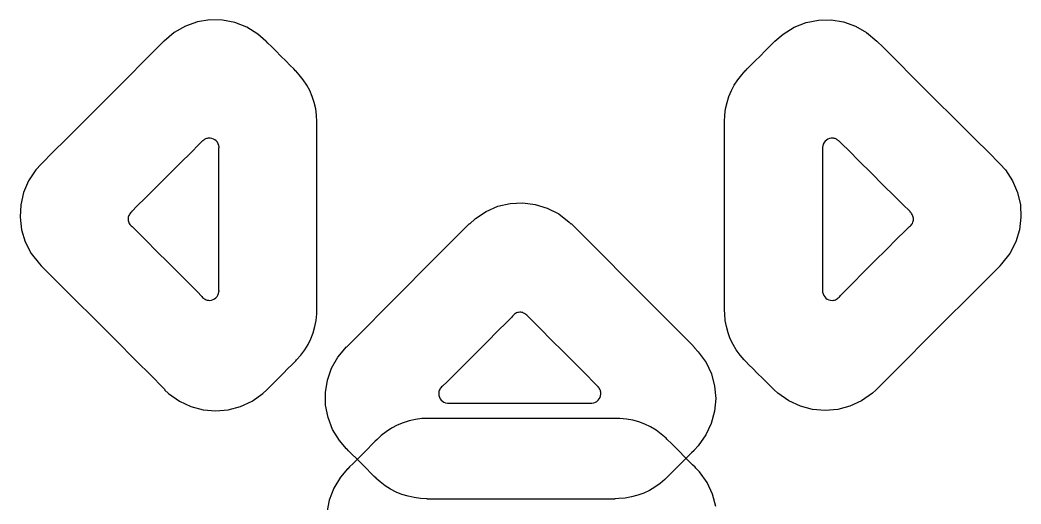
# Model space of a CAD drawing. Extents: x 1 to 47.7, y 0.2 to 35.
# Drawn here: x 9.665 to 11.332, y 12.569 to 13.375 of the extents above; entities that cross this region are included whole.
import ezdxf

# ---------------------------------------------------------------- set-up
doc = ezdxf.new("R2010")
doc.units = 0
doc.header["$MEASUREMENT"] = 0
for name, color, linetype in [('4_1__5U__UP_TO_TWO_IO_BOAR', 7, 'CONTINUOUS'), ('4_2__5U__FRONT_PANEL_W_24_', 7, 'CONTINUOUS'), ('5_1___24__TARGET_LEDS___12', 7, 'CONTINUOUS')]:
    doc.layers.add(name, color=color, linetype=linetype)

msp = doc.modelspace()

# ---------------------------------------------------------------- linework, layer by layer
at = {"layer": '4_1__5U__UP_TO_TWO_IO_BOAR'}
for points in [[(9.7001, 12.9656), (9.7075, 12.9583), (9.7272, 12.9385), (9.7557, 12.91), (9.7893, 12.8765), (9.8243, 12.8415), (9.8571, 12.8086), (9.8841, 12.7816), (9.9017, 12.764), (9.9065, 12.7592), (9.9065, 12.7592), (9.9064, 12.7592), (9.9063, 12.7592), (9.9061, 12.7592), (9.906, 12.7592), (9.9059, 12.7592), (9.9058, 12.7592), (9.9057, 12.7592), (9.9123, 12.7531), (9.9302, 12.7403), (9.9496, 12.7311), (9.97, 12.7257), (9.9909, 12.7238), (10.0118, 12.7257), (10.0322, 12.7311), (10.0516, 12.7403), (10.0695, 12.7531), (10.0761, 12.7592), (10.0761, 12.7592), (10.0761, 12.7592), (10.0761, 12.7592), (10.0761, 12.7592), (10.0761, 12.7592), (10.0761, 12.7592), (10.0761, 12.7592), (10.0761, 12.7592), (10.0772, 12.7604), (10.0813, 12.7644), (10.0876, 12.7707), (10.0952, 12.7784), (10.1034, 12.7865), (10.1112, 12.7943), (10.1178, 12.8009), (10.1224, 12.8055), (10.1241, 12.8072), (10.1241, 12.8072), (10.1241, 12.8072), (10.1241, 12.8072), (10.1241, 12.8072), (10.1241, 12.8072), (10.1241, 12.8072), (10.1241, 12.8072), (10.1241, 12.8072), (10.1256, 12.8088), (10.1327, 12.8168), (10.139, 12.8254), (10.1446, 12.8345), (10.1493, 12.8441), (10.1531, 12.854), (10.156, 12.8643), (10.1581, 12.8748), (10.1591, 12.8855), (10.1593, 12.892), (10.1593, 12.892), (10.1593, 12.892), (10.1593, 12.892), (10.1593, 12.892), (10.1593, 12.892), (10.1593, 12.892), (10.1593, 12.892), (10.1593, 12.892), (10.1593, 12.8962), (10.1593, 12.9194), (10.1593, 12.958), (10.1593, 13.0066), (10.1593, 13.0595), (10.1593, 13.1114), (10.1593, 13.1566), (10.1593, 13.1897), (10.1593, 13.2052), (10.1593, 13.2056), (10.1593, 13.2056), (10.1593, 13.2056), (10.1593, 13.2056), (10.1593, 13.2056), (10.1593, 13.2056), (10.1593, 13.2056), (10.1593, 13.2056), (10.1593, 13.2056), (10.1588, 13.2165), (10.1574, 13.2271), (10.155, 13.2376), (10.1517, 13.2477), (10.1475, 13.2575), (10.1425, 13.2668), (10.1366, 13.2757), (10.13, 13.2841), (10.1241, 13.2904), (10.1241, 13.2904), (10.1241, 13.2904), (10.1241, 13.2904), (10.1241, 13.2904), (10.1241, 13.2904), (10.1241, 13.2904), (10.1241, 13.2904), (10.1241, 13.2904), (10.1238, 13.2907), (10.1207, 13.2938), (10.115, 13.2995), (10.1076, 13.3069), (10.0993, 13.3152), (10.091, 13.3236), (10.0836, 13.331), (10.0779, 13.3367), (10.0748, 13.3397), (10.0745, 13.34), (10.0745, 13.34), (10.0745, 13.34), (10.0745, 13.34), (10.0745, 13.34), (10.0745, 13.34), (10.0745, 13.34), (10.0745, 13.34), (10.0745, 13.34), (10.061, 13.3517), (10.0424, 13.3631), (10.0226, 13.3708), (10.0019, 13.3748), (9.981, 13.3752), (9.9604, 13.3719), (9.9404, 13.3649), (9.9218, 13.3543), (9.9049, 13.34), (9.9049, 13.34), (9.9049, 13.34), (9.9049, 13.34), (9.9049, 13.34), (9.9049, 13.34), (9.9049, 13.34), (9.9049, 13.34), (9.9049, 13.34), (9.9046, 13.3397), (9.8945, 13.3297), (9.8729, 13.308), (9.8434, 13.2785), (9.8095, 13.2446), (9.7749, 13.21), (9.7432, 13.1783), (9.718, 13.1531), (9.7028, 13.138), (9.7001, 13.1352), (9.7001, 13.1352), (9.7001, 13.1352), (9.7001, 13.1352), (9.7001, 13.1352), (9.7001, 13.1352), (9.7001, 13.1352), (9.7001, 13.1352), (9.7001, 13.1352), (9.6911, 13.1254), (9.679, 13.1073), (9.6706, 13.0879), (9.6659, 13.0674), (9.6648, 13.0466), (9.6673, 13.0257), (9.6736, 13.0055), (9.6834, 12.9864), (9.697, 12.9689), (9.7001, 12.9656), (9.7001, 12.9656), (9.7001, 12.9656), (9.7001, 12.9656), (9.7001, 12.9656), (9.7001, 12.9656), (9.7001, 12.9656), (9.7001, 12.9656)], [(11.2977, 12.9656), (11.2903, 12.9583), (11.2706, 12.9385), (11.2421, 12.91), (11.2085, 12.8765), (11.1735, 12.8415), (11.1407, 12.8086), (11.1137, 12.7816), (11.0961, 12.764), (11.0913, 12.7592), (11.0913, 12.7592), (11.0913, 12.7592), (11.0913, 12.7592), (11.0913, 12.7592), (11.0913, 12.7592), (11.0913, 12.7592), (11.0913, 12.7592), (11.0913, 12.7592), (11.0847, 12.7532), (11.0668, 12.7406), (11.0474, 12.7316), (11.027, 12.7262), (11.0061, 12.7244), (10.9852, 12.7262), (10.9648, 12.7316), (10.9454, 12.7406), (10.9275, 12.7532), (10.9209, 12.7592), (10.9209, 12.7592), (10.9209, 12.7592), (10.9209, 12.7592), (10.9209, 12.7592), (10.9209, 12.7592), (10.9209, 12.7592), (10.9209, 12.7592), (10.9209, 12.7592), (10.9198, 12.7604), (10.9157, 12.7644), (10.9094, 12.7707), (10.9018, 12.7784), (10.8936, 12.7865), (10.8858, 12.7943), (10.8792, 12.8009), (10.8746, 12.8055), (10.8729, 12.8072), (10.8729, 12.8072), (10.8729, 12.8072), (10.8729, 12.8072), (10.8729, 12.8072), (10.8729, 12.8072), (10.8729, 12.8072), (10.8729, 12.8072), (10.8729, 12.8072), (10.8714, 12.8088), (10.8643, 12.8168), (10.8581, 12.8254), (10.8527, 12.8345), (10.8481, 12.8441), (10.8444, 12.854), (10.8416, 12.8643), (10.8397, 12.8748), (10.8387, 12.8855), (10.8385, 12.892), (10.8385, 12.892), (10.8385, 12.892), (10.8385, 12.892), (10.8385, 12.892), (10.8385, 12.892), (10.8385, 12.892), (10.8385, 12.892), (10.8385, 12.892), (10.8385, 12.8962), (10.8385, 12.9194), (10.8385, 12.958), (10.8385, 13.0066), (10.8385, 13.0595), (10.8385, 13.1114), (10.8385, 13.1566), (10.8385, 13.1897), (10.8385, 13.2052), (10.8385, 13.2056), (10.8385, 13.2056), (10.8385, 13.2056), (10.8385, 13.2056), (10.8385, 13.2056), (10.8385, 13.2056), (10.8385, 13.2056), (10.8385, 13.2056), (10.8385, 13.2056), (10.839, 13.2165), (10.8403, 13.2271), (10.8426, 13.2376), (10.8458, 13.2477), (10.8498, 13.2575), (10.8547, 13.2668), (10.8605, 13.2757), (10.8671, 13.2841), (10.8729, 13.2904), (10.8729, 13.2904), (10.8729, 13.2904), (10.8729, 13.2904), (10.8729, 13.2904), (10.8729, 13.2904), (10.8729, 13.2904), (10.8729, 13.2904), (10.8729, 13.2904), (10.8732, 13.2907), (10.8763, 13.2938), (10.882, 13.2995), (10.8894, 13.3069), (10.8977, 13.3152), (10.906, 13.3236), (10.9135, 13.331), (10.9191, 13.3367), (10.9222, 13.3397), (10.9225, 13.34), (10.9225, 13.34), (10.9225, 13.34), (10.9225, 13.34), (10.9225, 13.34), (10.9225, 13.34), (10.9225, 13.34), (10.9225, 13.34), (10.9225, 13.34), (10.9361, 13.3517), (10.9546, 13.3631), (10.9744, 13.3708), (10.9951, 13.3748), (11.016, 13.3752), (11.0366, 13.3719), (11.0566, 13.3649), (11.0752, 13.3543), (11.0921, 13.34), (11.0921, 13.34), (11.0921, 13.34), (11.0921, 13.34), (11.0921, 13.34), (11.0921, 13.34), (11.0921, 13.34), (11.0921, 13.34), (11.0921, 13.34), (11.0924, 13.3397), (11.1025, 13.3297), (11.1242, 13.308), (11.1539, 13.2785), (11.1879, 13.2446), (11.2226, 13.21), (11.2545, 13.1783), (11.2798, 13.1531), (11.295, 13.138), (11.2977, 13.1352), (11.2977, 13.1352), (11.2977, 13.1352), (11.2977, 13.1352), (11.2977, 13.1352), (11.2977, 13.1352), (11.2977, 13.1352), (11.2977, 13.1352), (11.2977, 13.1352), (11.3066, 13.1254), (11.3184, 13.1073), (11.3267, 13.0879), (11.3313, 13.0674), (11.3323, 13.0466), (11.3297, 13.0257), (11.3235, 13.0055), (11.3136, 12.9864), (11.3001, 12.9689), (11.2969, 12.9656), (11.297, 12.9656), (11.2971, 12.9656), (11.2972, 12.9656), (11.2974, 12.9656), (11.2975, 12.9656), (11.2976, 12.9656), (11.2977, 12.9656)], [(9.9962, 13.1619), (9.9962, 13.162), (9.9962, 13.162), (9.9962, 13.1621), (9.9963, 13.1621), (9.9963, 13.1622), (9.9963, 13.1622), (9.9963, 13.1622), (9.9963, 13.1623), (9.9963, 13.1633), (9.9958, 13.1662), (9.9949, 13.1689), (9.9935, 13.1714), (9.9917, 13.1736), (9.9895, 13.1754), (9.9871, 13.1768), (9.9844, 13.1778), (9.9815, 13.1783), (9.9794, 13.1783), (9.978, 13.1782), (9.9766, 13.1779), (9.9753, 13.1775), (9.974, 13.177), (9.9728, 13.1764), (9.9716, 13.1757), (9.9705, 13.1749), (9.9695, 13.174), (9.9694, 13.1739), (9.9694, 13.1739), (9.9693, 13.174), (9.9693, 13.174), (9.9693, 13.174), (9.9693, 13.1741), (9.9692, 13.1741), (9.9692, 13.1741), (9.969, 13.1739), (9.9628, 13.1677), (9.9498, 13.1547), (9.9322, 13.1373), (9.9123, 13.1174), (9.892, 13.0972), (9.8737, 13.079), (9.8595, 13.0648), (9.8515, 13.0569), (9.8506, 13.0559), (9.8506, 13.0559), (9.8506, 13.0559), (9.8506, 13.0558), (9.8507, 13.0558), (9.8507, 13.0558), (9.8507, 13.0557), (9.8507, 13.0557), (9.8508, 13.0557), (9.8498, 13.0548), (9.8487, 13.0537), (9.8477, 13.0524), (9.8469, 13.0511), (9.8461, 13.0497), (9.8456, 13.0482), (9.8452, 13.0466), (9.8449, 13.045), (9.8449, 13.0433), (9.845, 13.0414), (9.8454, 13.0396), (9.846, 13.0378), (9.8468, 13.0362), (9.8477, 13.0347), (9.8489, 13.0333), (9.8501, 13.0321), (9.8515, 13.0309), (9.8533, 13.0294), (9.861, 13.0217), (9.8747, 13.008), (9.8924, 12.9903), (9.912, 12.9707), (9.9313, 12.9514), (9.9483, 12.9345), (9.9608, 12.9219), (9.9668, 12.9159), (9.9678, 12.9145), (9.969, 12.9131), (9.9703, 12.9119), (9.9717, 12.9108), (9.9733, 12.9099), (9.9749, 12.9091), (9.9767, 12.9086), (9.9785, 12.9082), (9.9805, 12.9081), (9.9835, 12.9084), (9.9863, 12.9093), (9.9888, 12.9106), (9.9911, 12.9123), (9.993, 12.9144), (9.9945, 12.9167), (9.9956, 12.9194), (9.9962, 12.9223), (9.9963, 12.9241), (9.9963, 12.9242), (9.9963, 12.9242), (9.9963, 12.9243), (9.9963, 12.9243), (9.9962, 12.9244), (9.9962, 12.9244), (9.9962, 12.9245), (9.9962, 12.9245), (9.9962, 12.9288), (9.9962, 12.948), (9.9962, 12.9787), (9.9962, 13.0166), (9.9962, 13.0574), (9.9962, 13.0966), (9.9962, 13.13), (9.9962, 13.1532)], [(11.1532, 13.0436), (11.1531, 13.0452), (11.1529, 13.0469), (11.1524, 13.0484), (11.1518, 13.0499), (11.1511, 13.0513), (11.1502, 13.0526), (11.1492, 13.0538), (11.1481, 13.055), (11.1473, 13.0557), (11.1473, 13.0557), (11.1473, 13.0557), (11.1474, 13.0558), (11.1474, 13.0558), (11.1474, 13.0558), (11.1475, 13.0559), (11.1475, 13.0559), (11.1475, 13.0559), (11.1458, 13.0576), (11.1367, 13.0666), (11.1217, 13.0816), (11.103, 13.1002), (11.0827, 13.1205), (11.0629, 13.1402), (11.0459, 13.1571), (11.0339, 13.1691), (11.0289, 13.1741), (11.0288, 13.1741), (11.0288, 13.1741), (11.0288, 13.1741), (11.0288, 13.174), (11.0288, 13.174), (11.0287, 13.174), (11.0287, 13.1739), (11.0287, 13.1739), (11.0285, 13.1741), (11.0274, 13.175), (11.0263, 13.1758), (11.0251, 13.1765), (11.0239, 13.1771), (11.0226, 13.1776), (11.0213, 13.1779), (11.0199, 13.1782), (11.0185, 13.1783), (11.0162, 13.1782), (11.0133, 13.1777), (11.0106, 13.1766), (11.0082, 13.1751), (11.0061, 13.1733), (11.0043, 13.171), (11.003, 13.1685), (11.0021, 13.1657), (11.0018, 13.1628), (11.0018, 13.1623), (11.0018, 13.1622), (11.0018, 13.1622), (11.0018, 13.1621), (11.0018, 13.1621), (11.0018, 13.1621), (11.0019, 13.162), (11.0019, 13.162), (11.0019, 13.1617), (11.0019, 13.1505), (11.0019, 13.1254), (11.0019, 13.0908), (11.0019, 13.0511), (11.0019, 13.0105), (11.0019, 12.9734), (11.0019, 12.9442), (11.0019, 12.9272), (11.0019, 12.9245), (11.0019, 12.9245), (11.0018, 12.9244), (11.0018, 12.9244), (11.0018, 12.9243), (11.0018, 12.9243), (11.0018, 12.9242), (11.0018, 12.9242), (11.0018, 12.9241), (11.0019, 12.9218), (11.0026, 12.919), (11.0038, 12.9164), (11.0054, 12.914), (11.0073, 12.912), (11.0096, 12.9103), (11.0122, 12.9091), (11.015, 12.9084), (11.0179, 12.9081), (11.0198, 12.9083), (11.0217, 12.9086), (11.0234, 12.9092), (11.0251, 12.91), (11.0266, 12.911), (11.028, 12.9121), (11.0293, 12.9134), (11.0304, 12.9148), (11.0317, 12.9163), (11.0388, 12.9235), (11.0522, 12.9368), (11.0696, 12.9543), (11.0891, 12.9738), (11.1085, 12.9931), (11.1257, 13.0104), (11.1387, 13.0233), (11.1453, 13.0299), (11.1467, 13.031), (11.1481, 13.0322), (11.1494, 13.0335), (11.1505, 13.0349), (11.1514, 13.0364), (11.1522, 13.0381), (11.1528, 13.0398), (11.1531, 13.0416)]]:
    msp.add_lwpolyline(points, close=True, dxfattribs=at)
msp.add_lwpolyline([(10.8241, 12.5645), (10.8186, 12.585), (10.8095, 12.6044), (10.7967, 12.6222), (10.7905, 12.6288), (10.7905, 12.6288), (10.7905, 12.6288), (10.7905, 12.6288), (10.7905, 12.6288), (10.7905, 12.6288), (10.7905, 12.6288), (10.7905, 12.6288), (10.7905, 12.6288), (10.7894, 12.63), (10.7853, 12.634), (10.779, 12.6403), (10.7714, 12.648), (10.7632, 12.6561), (10.7554, 12.6639), (10.7488, 12.6705), (10.7442, 12.6751), (10.7425, 12.6768), (10.7425, 12.6768), (10.7425, 12.6768), (10.7425, 12.6768), (10.7425, 12.6768), (10.7425, 12.6768), (10.7425, 12.6768), (10.7425, 12.6768), (10.7425, 12.6768), (10.741, 12.6783), (10.7329, 12.6854), (10.7243, 12.6918), (10.7152, 12.6973), (10.7057, 12.7019), (10.6957, 12.7057), (10.6855, 12.7085), (10.675, 12.7104), (10.6642, 12.7112), (10.6577, 12.7112), (10.6577, 12.7112), (10.6577, 12.7112), (10.6577, 12.7112), (10.6577, 12.7112), (10.6577, 12.7112), (10.6577, 12.7112), (10.6577, 12.7112), (10.6577, 12.7112), (10.6535, 12.7112), (10.6304, 12.7112), (10.5919, 12.7112), (10.5435, 12.7112), (10.4906, 12.7112), (10.4389, 12.7112), (10.3938, 12.7112), (10.3608, 12.7112), (10.3454, 12.7112), (10.3449, 12.7112), (10.3449, 12.7112), (10.3449, 12.7112), (10.3449, 12.7112), (10.3449, 12.7112), (10.3449, 12.7112), (10.3449, 12.7112), (10.3449, 12.7112), (10.3449, 12.7112), (10.3341, 12.711), (10.3234, 12.7097), (10.313, 12.7075), (10.3029, 12.7043), (10.2931, 12.7002), (10.2837, 12.6952), (10.2748, 12.6893), (10.2664, 12.6827), (10.2601, 12.6768), (10.2601, 12.6768), (10.2601, 12.6768), (10.2601, 12.6768), (10.2601, 12.6768), (10.2601, 12.6768), (10.2601, 12.6768), (10.2601, 12.6768), (10.2601, 12.6768), (10.2598, 12.6765), (10.2567, 12.6735), (10.251, 12.6678), (10.2436, 12.6603), (10.2353, 12.652), (10.227, 12.6437), (10.2196, 12.6363), (10.2139, 12.6306), (10.2108, 12.6275), (10.2105, 12.6272), (10.2105, 12.6272), (10.2105, 12.6272), (10.2105, 12.6272), (10.2105, 12.6272), (10.2105, 12.6272), (10.2105, 12.6272), (10.2105, 12.6272), (10.2105, 12.6272), (10.1988, 12.6137), (10.1875, 12.5952), (10.1798, 12.5753), (10.1758, 12.5547)], dxfattribs=at)
at = {"layer": '4_2__5U__FRONT_PANEL_W_24_'}
for points in [[(10.5831, 13.0361), (10.5904, 13.0287), (10.6101, 13.009), (10.6385, 12.9805), (10.6719, 12.9469), (10.7068, 12.9119), (10.7395, 12.8791), (10.7664, 12.8521), (10.7839, 12.8345), (10.7887, 12.8297), (10.7887, 12.8296), (10.7887, 12.8296), (10.7887, 12.8295), (10.7887, 12.8293), (10.7887, 12.8292), (10.7887, 12.8291), (10.7887, 12.829), (10.7887, 12.8289), (10.7948, 12.8224), (10.8076, 12.8047), (10.8166, 12.7855), (10.822, 12.7652), (10.8238, 12.7444), (10.8219, 12.7235), (10.8164, 12.7032), (10.8074, 12.6838), (10.7947, 12.6659), (10.7887, 12.6593), (10.7887, 12.6593), (10.7887, 12.6593), (10.7887, 12.6593), (10.7887, 12.6593), (10.7887, 12.6593), (10.7887, 12.6593), (10.7887, 12.6593), (10.7887, 12.6593), (10.7876, 12.6582), (10.7835, 12.6541), (10.7772, 12.6478), (10.7696, 12.6402), (10.7614, 12.632), (10.7536, 12.6242), (10.747, 12.6176), (10.7424, 12.613), (10.7407, 12.6113), (10.7407, 12.6113), (10.7407, 12.6113), (10.7407, 12.6113), (10.7407, 12.6113), (10.7407, 12.6113), (10.7407, 12.6113), (10.7407, 12.6113), (10.7407, 12.6113), (10.7391, 12.6098), (10.7311, 12.6028), (10.7225, 12.5966), (10.7134, 12.5913), (10.7038, 12.5869), (10.6939, 12.5833), (10.6837, 12.5806), (10.6731, 12.5788), (10.6624, 12.5779), (10.6559, 12.5777), (10.6559, 12.5777), (10.6559, 12.5776), (10.6559, 12.5774), (10.6559, 12.5773), (10.6559, 12.5772), (10.6559, 12.577), (10.6559, 12.5769), (10.6559, 12.5769), (10.6517, 12.5769), (10.6286, 12.5769), (10.5901, 12.5769), (10.5417, 12.5769), (10.4888, 12.5769), (10.4371, 12.5769), (10.392, 12.5769), (10.3589, 12.5769), (10.3436, 12.5769), (10.3431, 12.5769), (10.3431, 12.577), (10.3431, 12.5771), (10.3431, 12.5772), (10.3431, 12.5774), (10.3431, 12.5775), (10.3431, 12.5776), (10.3431, 12.5777), (10.3431, 12.5777), (10.3322, 12.5781), (10.3216, 12.5794), (10.3112, 12.5816), (10.301, 12.5846), (10.2913, 12.5885), (10.2819, 12.5933), (10.273, 12.599), (10.2646, 12.6055), (10.2583, 12.6113), (10.2583, 12.6113), (10.2583, 12.6113), (10.2583, 12.6113), (10.2583, 12.6113), (10.2583, 12.6113), (10.2583, 12.6113), (10.2583, 12.6113), (10.2583, 12.6113), (10.258, 12.6116), (10.2549, 12.6147), (10.2492, 12.6203), (10.2418, 12.6278), (10.2335, 12.6361), (10.2252, 12.6444), (10.2177, 12.6518), (10.212, 12.6575), (10.209, 12.6606), (10.2087, 12.6609), (10.2087, 12.6609), (10.2087, 12.6609), (10.2087, 12.6609), (10.2087, 12.6609), (10.2087, 12.6609), (10.2087, 12.6609), (10.2087, 12.6609), (10.2087, 12.6609), (10.197, 12.6744), (10.1856, 12.693), (10.1779, 12.7128), (10.1739, 12.7335), (10.1736, 12.7544), (10.1768, 12.775), (10.1838, 12.795), (10.1944, 12.8136), (10.2087, 12.8305), (10.2087, 12.8305), (10.2087, 12.8305), (10.2087, 12.8305), (10.2087, 12.8305), (10.2087, 12.8305), (10.2087, 12.8305), (10.2087, 12.8305), (10.2087, 12.8305), (10.209, 12.8308), (10.2191, 12.8409), (10.2407, 12.8626), (10.2702, 12.8923), (10.3041, 12.9263), (10.3387, 12.961), (10.3704, 12.9929), (10.3956, 13.0182), (10.4107, 13.0334), (10.4135, 13.0361), (10.4135, 13.036), (10.4135, 13.0359), (10.4135, 13.0358), (10.4135, 13.0357), (10.4135, 13.0356), (10.4135, 13.0354), (10.4135, 13.0353), (10.4135, 13.0353), (10.4234, 13.0443), (10.4414, 13.0563), (10.4608, 13.0648), (10.4813, 13.0695), (10.5022, 13.0706), (10.523, 13.068), (10.5432, 13.0618), (10.5623, 13.052), (10.5798, 13.0384), (10.5831, 13.0353), (10.5831, 13.0354), (10.5831, 13.0355), (10.5831, 13.0356), (10.5831, 13.0357), (10.5831, 13.0359), (10.5831, 13.036), (10.5831, 13.0361)], [(10.6281, 12.7637), (10.6281, 12.7637), (10.6281, 12.7638), (10.6281, 12.7638), (10.6282, 12.7638), (10.6282, 12.7638), (10.6282, 12.7639), (10.6282, 12.7639), (10.6283, 12.7639), (10.6278, 12.7643), (10.621, 12.7712), (10.6077, 12.7845), (10.59, 12.8024), (10.57, 12.8224), (10.5499, 12.8426), (10.5319, 12.8606), (10.5181, 12.8745), (10.5108, 12.8819), (10.5101, 12.8825), (10.5101, 12.8825), (10.51, 12.8825), (10.51, 12.8825), (10.51, 12.8824), (10.5099, 12.8824), (10.5099, 12.8824), (10.5099, 12.8824), (10.5099, 12.8824), (10.5089, 12.8834), (10.5077, 12.8845), (10.5065, 12.8855), (10.5052, 12.8863), (10.5037, 12.887), (10.5022, 12.8876), (10.5007, 12.888), (10.499, 12.8882), (10.4973, 12.8882), (10.4954, 12.8881), (10.4936, 12.8877), (10.4919, 12.8871), (10.4903, 12.8863), (10.4888, 12.8853), (10.4874, 12.8842), (10.4861, 12.8829), (10.485, 12.8815), (10.4833, 12.8795), (10.475, 12.8713), (10.4609, 12.8571), (10.443, 12.8392), (10.4234, 12.8196), (10.4041, 12.8004), (10.3874, 12.7837), (10.3753, 12.7715), (10.3699, 12.7661), (10.3685, 12.7651), (10.3672, 12.764), (10.366, 12.7626), (10.3649, 12.7612), (10.364, 12.7597), (10.3632, 12.758), (10.3627, 12.7563), (10.3624, 12.7544), (10.3623, 12.7523), (10.3627, 12.7494), (10.3635, 12.7466), (10.3649, 12.7441), (10.3666, 12.7419), (10.3687, 12.74), (10.3711, 12.7385), (10.3738, 12.7375), (10.3767, 12.7369), (10.3783, 12.7368), (10.3784, 12.7368), (10.3784, 12.7368), (10.3784, 12.7369), (10.3785, 12.7369), (10.3785, 12.7369), (10.3785, 12.7369), (10.3785, 12.7369), (10.3786, 12.7369), (10.3838, 12.7369), (10.4041, 12.7369), (10.4356, 12.7369), (10.4739, 12.7369), (10.5147, 12.7369), (10.5537, 12.7369), (10.5865, 12.7369), (10.6087, 12.7369), (10.6162, 12.7369), (10.6163, 12.7369), (10.6163, 12.7369), (10.6163, 12.7369), (10.6163, 12.7369), (10.6164, 12.7369), (10.6164, 12.7368), (10.6164, 12.7368), (10.6165, 12.7368), (10.6176, 12.7369), (10.6206, 12.7374), (10.6233, 12.7383), (10.6257, 12.7398), (10.6279, 12.7416), (10.6297, 12.7438), (10.6311, 12.7462), (10.632, 12.749), (10.6325, 12.7519), (10.6325, 12.7538), (10.6323, 12.7552), (10.632, 12.7566), (10.6316, 12.7579), (10.6311, 12.7592), (10.6305, 12.7604), (10.6298, 12.7616), (10.629, 12.7627)]]:
    msp.add_lwpolyline(points, close=True, dxfattribs=at)
at = {"layer": '5_1___24__TARGET_LEDS___12'}
for points in [[(10.5831, 13.0361), (10.5904, 13.0287), (10.6101, 13.009), (10.6385, 12.9805), (10.6719, 12.9469), (10.7068, 12.9119), (10.7395, 12.8791), (10.7664, 12.8521), (10.7839, 12.8345), (10.7887, 12.8297), (10.7887, 12.8296), (10.7887, 12.8296), (10.7887, 12.8295), (10.7887, 12.8293), (10.7887, 12.8292), (10.7887, 12.8291), (10.7887, 12.829), (10.7887, 12.8289), (10.7948, 12.8224), (10.8076, 12.8047), (10.8166, 12.7855), (10.822, 12.7652), (10.8238, 12.7444), (10.8219, 12.7235), (10.8164, 12.7032), (10.8074, 12.6838), (10.7947, 12.6659), (10.7887, 12.6593), (10.7887, 12.6593), (10.7887, 12.6593), (10.7887, 12.6593), (10.7887, 12.6593), (10.7887, 12.6593), (10.7887, 12.6593), (10.7887, 12.6593), (10.7887, 12.6593), (10.7876, 12.6582), (10.7835, 12.6541), (10.7772, 12.6478), (10.7696, 12.6402), (10.7614, 12.632), (10.7536, 12.6242), (10.747, 12.6176), (10.7424, 12.613), (10.7407, 12.6113), (10.7407, 12.6113), (10.7407, 12.6113), (10.7407, 12.6113), (10.7407, 12.6113), (10.7407, 12.6113), (10.7407, 12.6113), (10.7407, 12.6113), (10.7407, 12.6113), (10.7391, 12.6098), (10.7311, 12.6028), (10.7225, 12.5966), (10.7134, 12.5913), (10.7038, 12.5869), (10.6939, 12.5833), (10.6837, 12.5806), (10.6731, 12.5788), (10.6624, 12.5779), (10.6559, 12.5777), (10.6559, 12.5777), (10.6559, 12.5776), (10.6559, 12.5774), (10.6559, 12.5773), (10.6559, 12.5772), (10.6559, 12.577), (10.6559, 12.5769), (10.6559, 12.5769), (10.6517, 12.5769), (10.6286, 12.5769), (10.5901, 12.5769), (10.5417, 12.5769), (10.4888, 12.5769), (10.4371, 12.5769), (10.392, 12.5769), (10.3589, 12.5769), (10.3436, 12.5769), (10.3431, 12.5769), (10.3431, 12.577), (10.3431, 12.5771), (10.3431, 12.5772), (10.3431, 12.5774), (10.3431, 12.5775), (10.3431, 12.5776), (10.3431, 12.5777), (10.3431, 12.5777), (10.3322, 12.5781), (10.3216, 12.5794), (10.3112, 12.5816), (10.301, 12.5846), (10.2913, 12.5885), (10.2819, 12.5933), (10.273, 12.599), (10.2646, 12.6055), (10.2583, 12.6113), (10.2583, 12.6113), (10.2583, 12.6113), (10.2583, 12.6113), (10.2583, 12.6113), (10.2583, 12.6113), (10.2583, 12.6113), (10.2583, 12.6113), (10.2583, 12.6113), (10.258, 12.6116), (10.2549, 12.6147), (10.2492, 12.6203), (10.2418, 12.6278), (10.2335, 12.6361), (10.2252, 12.6444), (10.2177, 12.6518), (10.212, 12.6575), (10.209, 12.6606), (10.2087, 12.6609), (10.2087, 12.6609), (10.2087, 12.6609), (10.2087, 12.6609), (10.2087, 12.6609), (10.2087, 12.6609), (10.2087, 12.6609), (10.2087, 12.6609), (10.2087, 12.6609), (10.197, 12.6744), (10.1856, 12.693), (10.1779, 12.7128), (10.1739, 12.7335), (10.1736, 12.7544), (10.1768, 12.775), (10.1838, 12.795), (10.1944, 12.8136), (10.2087, 12.8305), (10.2087, 12.8305), (10.2087, 12.8305), (10.2087, 12.8305), (10.2087, 12.8305), (10.2087, 12.8305), (10.2087, 12.8305), (10.2087, 12.8305), (10.2087, 12.8305), (10.209, 12.8308), (10.2191, 12.8409), (10.2407, 12.8626), (10.2702, 12.8923), (10.3041, 12.9263), (10.3387, 12.961), (10.3704, 12.9929), (10.3956, 13.0182), (10.4107, 13.0334), (10.4135, 13.0361), (10.4135, 13.036), (10.4135, 13.0359), (10.4135, 13.0358), (10.4135, 13.0357), (10.4135, 13.0356), (10.4135, 13.0354), (10.4135, 13.0353), (10.4135, 13.0353), (10.4234, 13.0443), (10.4414, 13.0563), (10.4608, 13.0648), (10.4813, 13.0695), (10.5022, 13.0706), (10.523, 13.068), (10.5432, 13.0618), (10.5623, 13.052), (10.5798, 13.0384), (10.5831, 13.0353), (10.5831, 13.0354), (10.5831, 13.0355), (10.5831, 13.0356), (10.5831, 13.0357), (10.5831, 13.0359), (10.5831, 13.036), (10.5831, 13.0361)], [(10.6281, 12.7637), (10.6281, 12.7637), (10.6281, 12.7638), (10.6281, 12.7638), (10.6282, 12.7638), (10.6282, 12.7638), (10.6282, 12.7639), (10.6282, 12.7639), (10.6283, 12.7639), (10.6278, 12.7643), (10.621, 12.7712), (10.6077, 12.7845), (10.59, 12.8024), (10.57, 12.8224), (10.5499, 12.8426), (10.5319, 12.8606), (10.5181, 12.8745), (10.5108, 12.8819), (10.5101, 12.8825), (10.5101, 12.8825), (10.51, 12.8825), (10.51, 12.8825), (10.51, 12.8824), (10.5099, 12.8824), (10.5099, 12.8824), (10.5099, 12.8824), (10.5099, 12.8824), (10.5089, 12.8834), (10.5077, 12.8845), (10.5065, 12.8855), (10.5052, 12.8863), (10.5037, 12.887), (10.5022, 12.8876), (10.5007, 12.888), (10.499, 12.8882), (10.4973, 12.8882), (10.4954, 12.8881), (10.4936, 12.8877), (10.4919, 12.8871), (10.4903, 12.8863), (10.4888, 12.8853), (10.4874, 12.8842), (10.4861, 12.8829), (10.485, 12.8815), (10.4833, 12.8795), (10.475, 12.8713), (10.4609, 12.8571), (10.443, 12.8392), (10.4234, 12.8196), (10.4041, 12.8004), (10.3874, 12.7837), (10.3753, 12.7715), (10.3699, 12.7661), (10.3685, 12.7651), (10.3672, 12.764), (10.366, 12.7626), (10.3649, 12.7612), (10.364, 12.7597), (10.3632, 12.758), (10.3627, 12.7563), (10.3624, 12.7544), (10.3623, 12.7523), (10.3627, 12.7494), (10.3635, 12.7466), (10.3649, 12.7441), (10.3666, 12.7419), (10.3687, 12.74), (10.3711, 12.7385), (10.3738, 12.7375), (10.3767, 12.7369), (10.3783, 12.7368), (10.3784, 12.7368), (10.3784, 12.7368), (10.3784, 12.7369), (10.3785, 12.7369), (10.3785, 12.7369), (10.3785, 12.7369), (10.3785, 12.7369), (10.3786, 12.7369), (10.3838, 12.7369), (10.4041, 12.7369), (10.4356, 12.7369), (10.4739, 12.7369), (10.5147, 12.7369), (10.5537, 12.7369), (10.5865, 12.7369), (10.6087, 12.7369), (10.6162, 12.7369), (10.6163, 12.7369), (10.6163, 12.7369), (10.6163, 12.7369), (10.6163, 12.7369), (10.6164, 12.7369), (10.6164, 12.7368), (10.6164, 12.7368), (10.6165, 12.7368), (10.6176, 12.7369), (10.6206, 12.7374), (10.6233, 12.7383), (10.6257, 12.7398), (10.6279, 12.7416), (10.6297, 12.7438), (10.6311, 12.7462), (10.632, 12.749), (10.6325, 12.7519), (10.6325, 12.7538), (10.6323, 12.7552), (10.632, 12.7566), (10.6316, 12.7579), (10.6311, 12.7592), (10.6305, 12.7604), (10.6298, 12.7616), (10.629, 12.7627)]]:
    msp.add_lwpolyline(points, close=True, dxfattribs=at)

doc.saveas('drawing.dxf')
